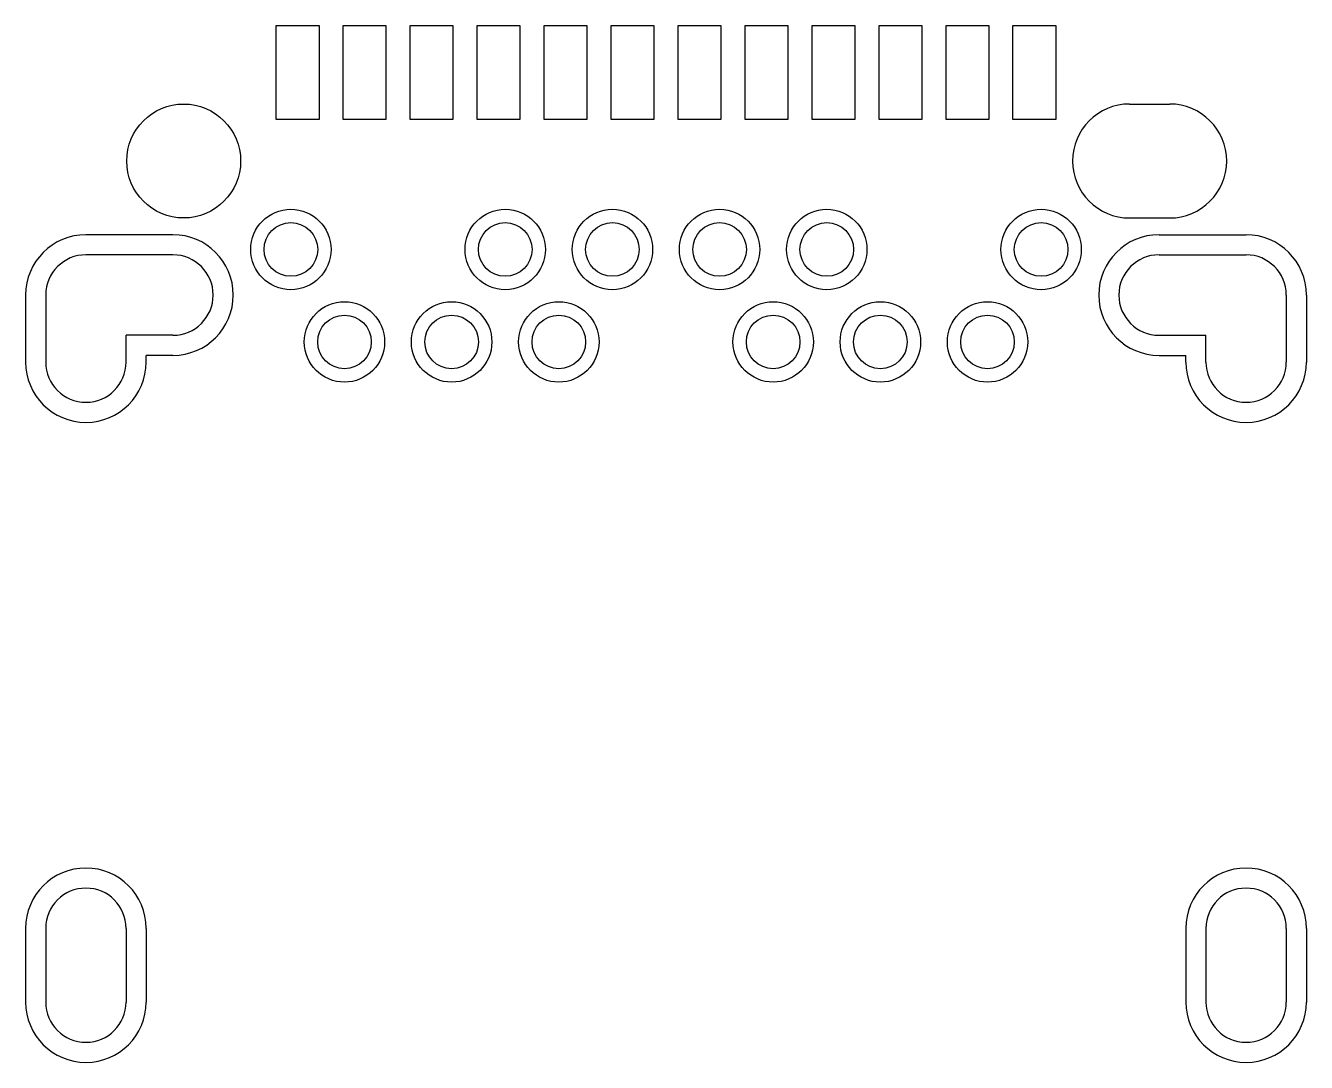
# Model space of a CAD drawing. Extents: x -1.87 to 7.69, y -7.04 to 0.7.
import ezdxf

# ---------------------------------------------------------------- set-up
doc = ezdxf.new("R2010")
doc.units = 0
doc.header["$MEASUREMENT"] = 0
doc.layers.get('0').update_dxf_attribs({"linetype": 'CONTINUOUS'})

msp = doc.modelspace()

# ---------------------------------------------------------------- linework, layer by layer
for p, q in [((6.37, 0.115), (6.67, 0.115)), ((6.37, -0.735), (6.67, -0.735)), ((-0.77, -0.86), (-1.42, -0.86)), ((6.59, -0.86), (7.24, -0.86)), ((-0.77, -1.01), (-1.42, -1.01)), ((6.59, -1.01), (7.24, -1.01)), ((-1.87, -1.31), (-1.87, -1.81)), ((-1.72, -1.31), (-1.72, -1.81)), ((7.54, -1.31), (7.54, -1.81)), ((7.69, -1.31), (7.69, -1.81)), ((-0.77, -1.61), (-1.12, -1.61)), ((-1.12, -1.81), (-1.12, -1.61)), ((6.59, -1.61), (6.94, -1.61)), ((6.94, -1.81), (6.94, -1.61)), ((-0.77, -1.76), (-0.97, -1.76)), ((-0.97, -1.81), (-0.97, -1.76)), ((6.59, -1.76), (6.79, -1.76)), ((6.79, -1.81), (6.79, -1.76)), ((-1.87, -6.035), (-1.87, -6.585)), ((-1.72, -6.035), (-1.72, -6.585)), ((-1.12, -6.035), (-1.12, -6.585)), ((-0.97, -6.035), (-0.97, -6.585)), ((6.79, -6.035), (6.79, -6.585)), ((6.94, -6.035), (6.94, -6.585)), ((7.54, -6.035), (7.54, -6.585)), ((7.69, -6.035), (7.69, -6.585))]:
    msp.add_line(p, q)
for points in [[(0, 0), (0, 0.7), (0.32, 0.7), (0.32, 0)], [(0.5, 0), (0.5, 0.7), (0.82, 0.7), (0.82, 0)], [(1, 0), (1, 0.7), (1.32, 0.7), (1.32, 0)], [(1.5, 0), (1.5, 0.7), (1.82, 0.7), (1.82, 0)], [(2, 0), (2, 0.7), (2.32, 0.7), (2.32, 0)], [(2.5, 0), (2.5, 0.7), (2.82, 0.7), (2.82, 0)], [(3, 0), (3, 0.7), (3.32, 0.7), (3.32, 0)], [(3.5, 0), (3.5, 0.7), (3.82, 0.7), (3.82, 0)], [(4, 0), (4, 0.7), (4.32, 0.7), (4.32, 0)], [(4.5, 0), (4.5, 0.7), (4.82, 0.7), (4.82, 0)], [(5, 0), (5, 0.7), (5.32, 0.7), (5.32, 0)], [(5.5, 0), (5.5, 0.7), (5.82, 0.7), (5.82, 0)]]:
    msp.add_lwpolyline(points, close=True)
for centre, radius in [((-0.69, -0.31), 0.425), ((0.11, -0.97), 0.3), ((1.71, -0.97), 0.3), ((2.51, -0.97), 0.3), ((3.31, -0.97), 0.3), ((4.11, -0.97), 0.3), ((5.71, -0.97), 0.3), ((0.11, -0.97), 0.2), ((1.71, -0.97), 0.2), ((2.51, -0.97), 0.2), ((3.31, -0.97), 0.2), ((4.11, -0.97), 0.2), ((5.71, -0.97), 0.2), ((0.51, -1.66), 0.3), ((1.31, -1.66), 0.3), ((2.11, -1.66), 0.3), ((3.71, -1.66), 0.3), ((4.51, -1.66), 0.3), ((5.31, -1.66), 0.3), ((0.51, -1.66), 0.2), ((1.31, -1.66), 0.2), ((2.11, -1.66), 0.2), ((3.71, -1.66), 0.2), ((4.51, -1.66), 0.2), ((5.31, -1.66), 0.2)]:
    msp.add_circle(centre, radius)
for centre, radius, start, end in [((6.37, -0.31), 0.425, 90, 270), ((6.67, -0.31), 0.425, 270, 90), ((-1.42, -1.31), 0.45, 90, 180), ((-0.77, -1.31), 0.45, 270, 90), ((6.59, -1.31), 0.45, 90, 270), ((7.24, -1.31), 0.45, 360, 90), ((-1.42, -1.31), 0.3, 90, 180), ((-0.77, -1.31), 0.3, 270, 90), ((6.59, -1.31), 0.3, 90, 270), ((7.24, -1.31), 0.3, 360, 90), ((-1.42, -1.81), 0.45, 180, 0), ((-1.42, -1.81), 0.3, 180, 0), ((7.24, -1.81), 0.45, 180, 360), ((7.24, -1.81), 0.3, 180, 360), ((-1.42, -6.035), 0.45, 0, 180), ((7.24, -6.035), 0.45, 0, 180), ((-1.42, -6.035), 0.3, 0, 180), ((7.24, -6.035), 0.3, 0, 180), ((-1.42, -6.585), 0.45, 180, 0), ((-1.42, -6.585), 0.3, 180, 0), ((7.24, -6.585), 0.45, 180, 0), ((7.24, -6.585), 0.3, 180, 0)]:
    msp.add_arc(centre, radius, start, end)

doc.saveas('drawing.dxf')
